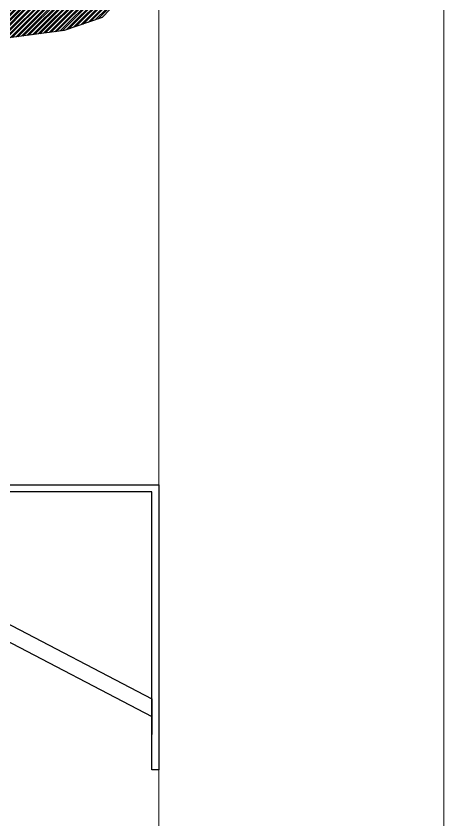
# Model space of a CAD drawing. Header units: millimetres. Extents: x 100 to 940, y 100 to 694.
# Drawn here: x 572.66 to 580.16, y 426.63 to 440.72 of the extents above; entities that cross this region are included whole.
import ezdxf

# ---------------------------------------------------------------- set-up
doc = ezdxf.new("R2010")
doc.units = ezdxf.units.MM
doc.layers.add('PAREDE', color=7, linetype='Continuous', lineweight=9)

msp = doc.modelspace()

# ---------------------------------------------------------------- hatches: boundary and pattern name
h = msp.add_hatch()
h.set_pattern_fill('ANSI32', color=2, scale=0.00625)
h.set_pattern_definition([(45, (-31.4437, 271.181045), (-0.0420949506, 0.0420949506), []), (45, (-31.415635, 271.181045), (-0.0420949506, 0.0420949506), [])])
h.paths.add_polyline_path([(574.63, 441.278), (574.785, 441.764), (574.008, 441.764, -0.103771), (573.945, 441.777), (573.863, 441.415), (573.547, 441.16), (572.768, 440.922), (572.138, 440.863), (571.259, 440.794), (570.53, 440.744), (570.196, 440.744), (570.196, 440.162), (570.709, 440.162), (571.243, 440.162), (571.789, 440.237), (572.574, 440.343), (573.502, 440.469), (574.169, 440.694), (574.443, 440.985)])
h.paths.add_polyline_path([(574.067, 442.31), (573.945, 441.777, 0.103771), (574.008, 441.764), (574.785, 441.764), (574.871, 442.032, -0.464159)])
h.paths.add_polyline_path([(575.143, 442.511, 1), (574.029, 442.511, 1)])
h.paths.add_polyline_path([(567.326, 440.744), (567.149, 440.758), (567.044, 440.808), (566.932, 440.808), (566.886, 440.91), (566.498, 440.91), (566.498, 440.876), (566.279, 440.876), (566.438, 440.49), (566.853, 440.317), (567.326, 440.162)])

# ---------------------------------------------------------------- linework, layer by layer
at = {"color": 1}
for p, q in [((565.164, 432.504), (575.164, 432.504)), ((575.164, 432.504), (575.164, 427.504)), ((575.039, 432.379), (565.164, 432.379)), ((567.487, 432.379), (575.039, 428.441)), ((568.086, 432.379), (575.039, 428.754)), ((575.039, 427.504), (575.039, 432.379)), ((575.039, 428.754), (575.039, 428.129)), ((575.164, 427.504), (575.039, 427.504))]:
    msp.add_line(p, q, dxfattribs=at)
at = {"color": 2}
msp.add_lwpolyline([(575.057, 442.613), (574.63, 441.278), (574.443, 440.985), (574.169, 440.694), (573.502, 440.469), (572.574, 440.343), (571.789, 440.237), (571.243, 440.162), (570.709, 440.162), (570.196, 440.162)], dxfattribs=at)
at = {"layer": 'PAREDE'}
for p, q in [((575.164, 391.254), (575.164, 473.754)), ((580.164, 386.254), (580.164, 442.62))]:
    msp.add_line(p, q, dxfattribs=at)

doc.saveas('drawing.dxf')
